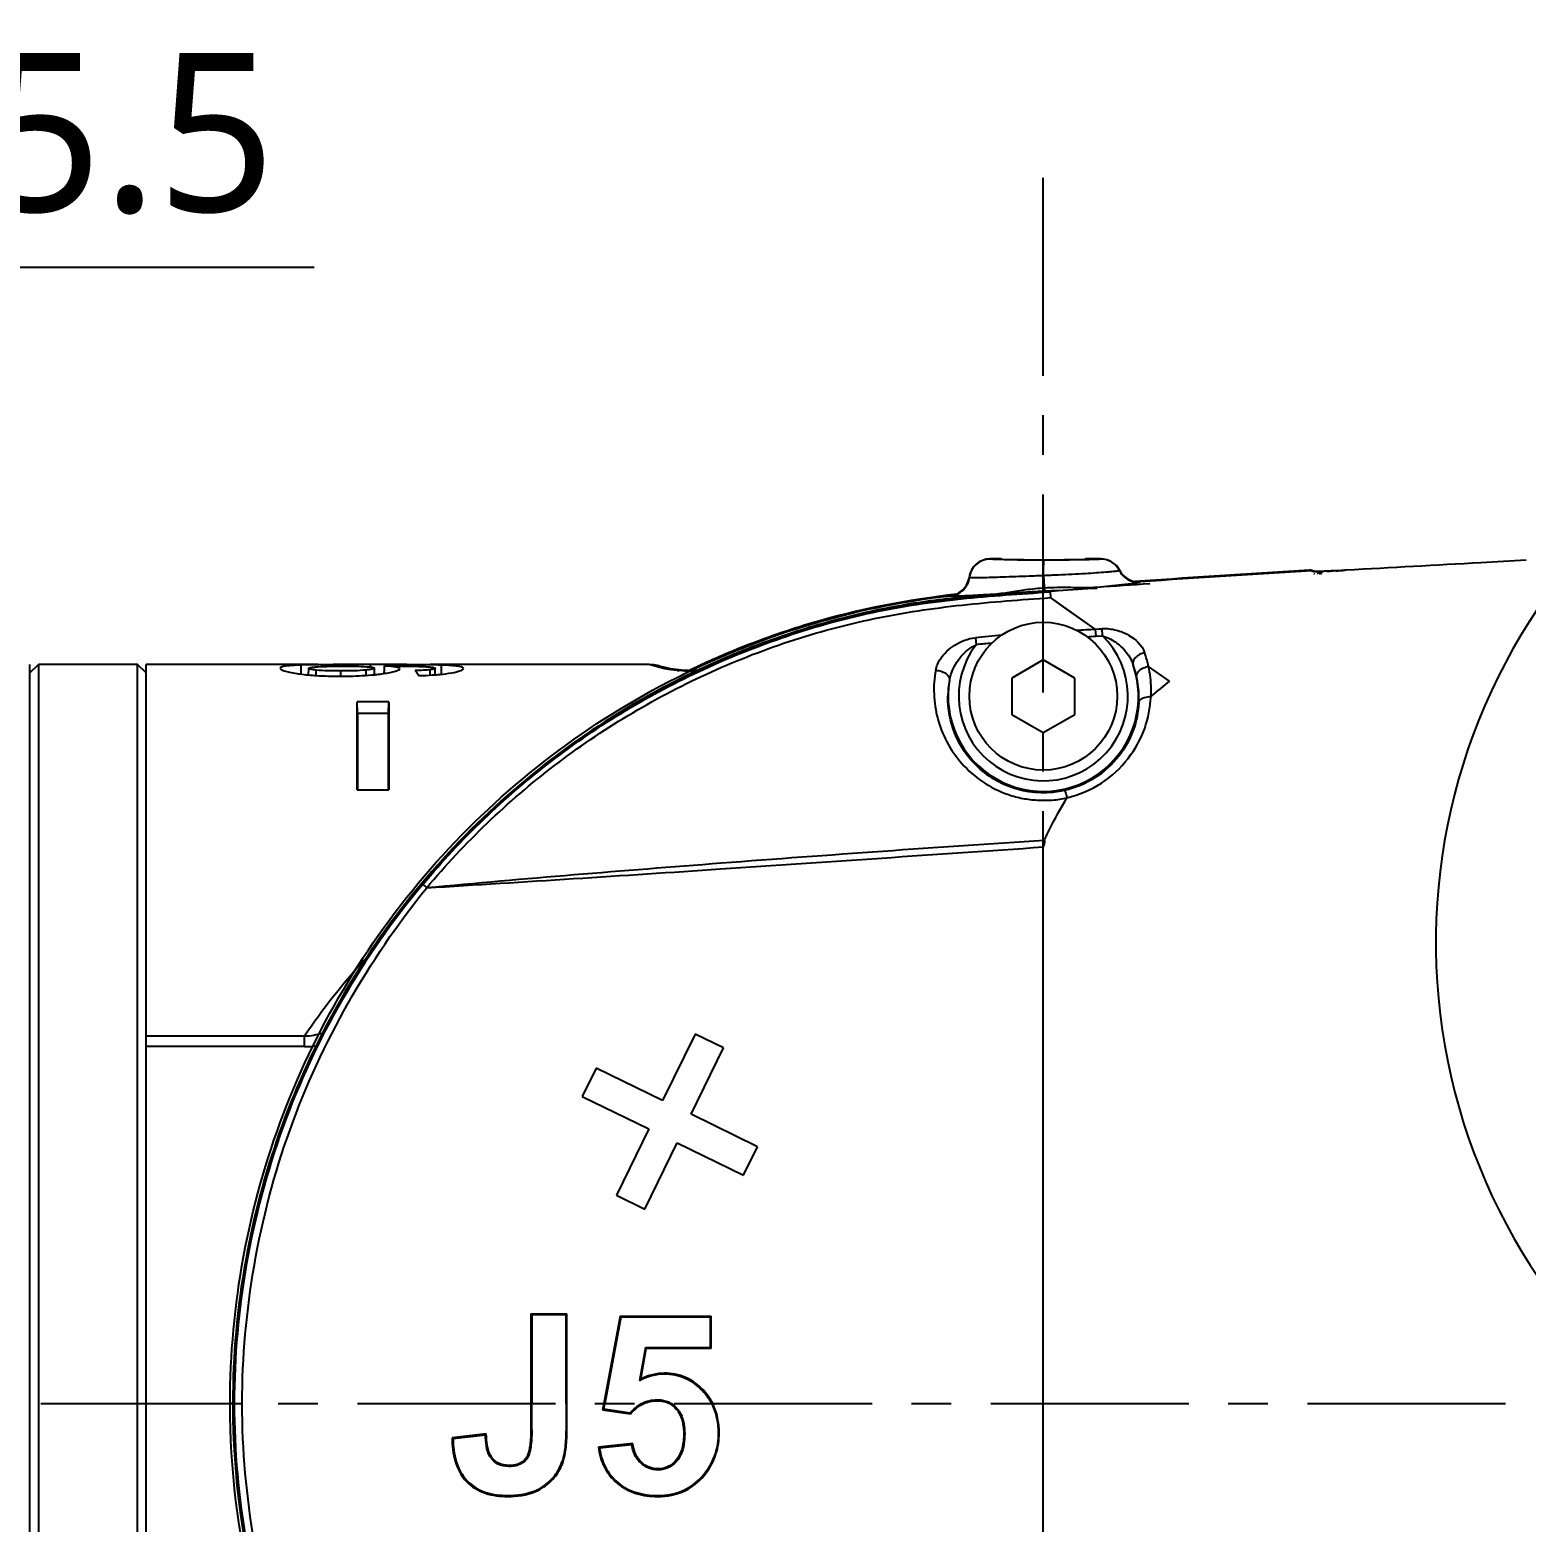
# Model space of a CAD drawing. Header units: millimetres. Extents: x 5828 to 6704, y 123 to 421.
# Drawn here: x 6376.65 to 6390.83, y 368.22 to 382.36 of the extents above; entities that cross this region are included whole.
import ezdxf

# ---------------------------------------------------------------- set-up
doc = ezdxf.new("R2010")
doc.units = ezdxf.units.MM
doc.linetypes.add('CENTER', pattern=[0.6, 0.375, -0.075, 0.075, -0.075])
for name, color, linetype in [('中心线', 7, 'Continuous'), ('外形图', 7, 'Continuous'), ('尺寸标注', 7, 'Continuous')]:
    doc.layers.add(name, color=color, linetype=linetype)
doc.styles.add('微软雅黑', font='msyh.ttc', dxfattribs={"height": 1.5})
doc.dimstyles.new('尺寸标注_细节_1_5比例', dxfattribs={"dimtxt": 1.5, "dimasz": 1.25, "dimexe": 0.5, "dimexo": 0.4, "dimgap": 0.5, "dimtad": 1, "dimdec": 1, "dimlfac": 5, "dimdsep": 46, "dimtxsty": '微软雅黑', "dimcen": 0.09, "dimadec": 0, "dimazin": 0, "dimtp": 0.01, "dimtm": 0.01, "dimtfac": 1, "dimtdec": 1, "dimtofl": 0, "dimtmove": 0, "dimatfit": 3, "dimfxl": 1, "dimtolj": 1, "dimarcsym": 0})

# ---------------------------------------------------------------- blocks, each defined once
blk = doc.blocks.new('*D812')
at = {"layer": 'Defpoints', "color": 0}
for p in [(6373.355, 380.108), (6373.355, 373.346), (6372.255, 372.346)]:
    blk.add_point(p, dxfattribs=at)
at = {"layer": '尺寸标注', "color": 0, "lineweight": -2}
for p, q in [((6372.255, 372.746), (6372.255, 380.608)), ((6373.355, 373.746), (6373.355, 380.608)), ((6371.005, 380.108), (6369.755, 380.108)), ((6374.605, 380.108), (6379.347, 380.108))]:
    blk.add_line(p, q, dxfattribs=at)
at = {"layer": '尺寸标注', "color": 0}
for points in [[(6371.005, 379.9), (6371.005, 380.317), (6372.255, 380.108)], [(6374.605, 380.317), (6374.605, 379.9), (6373.355, 380.108)]]:
    blk.add_solid(points, dxfattribs=at)
at = {"layer": '尺寸标注', "color": 0, "insert": (6377.601, 381.371), "char_height": 1.5, "attachment_point": 5, "style": '微软雅黑'}
blk.add_mtext('\\A1;5.5', dxfattribs=at)

msp = doc.modelspace()

# ---------------------------------------------------------------- linework, layer by layer
at = {"layer": '中心线', "linetype": 'CENTER', "ltscale": 5}
for p, q in [((6386.2548, 358.0808), (6386.2548, 381.2525)), ((6370.7572, 369.3456), (6401.8588, 369.3456))]:
    msp.add_line(p, q, dxfattribs=at)
at = {"layer": '外形图', "color": 7, "linetype": 'Continuous'}
for p, q in [((6385.7517, 377.3437), (6385.7497, 377.3456)), ((6385.8548, 377.3456), (6385.7497, 377.3456)), ((6386.8009, 377.3456), (6386.6548, 377.3456)), ((6385.5533, 377.1685), (6385.5514, 377.1709)), ((6386.2573, 377.1866), (6386.267, 377.0323)), ((6386.9787, 377.2371), (6386.9765, 377.2346)), ((6388.7774, 377.236), (6388.7773, 377.2377)), ((6388.8112, 377.2321), (6388.7953, 377.2361)), ((6388.8163, 377.228), (6388.8174, 377.2278)), ((6388.817, 377.2307), (6388.8325, 377.2268)), ((6388.817, 377.2307), (6388.818, 377.2304)), ((6388.8254, 377.2002), (6388.817, 377.205)), ((6388.8342, 377.2263), (6388.8323, 377.2263)), ((6388.855, 377.204), (6388.8485, 377.2078)), ((6388.8587, 377.2177), (6388.8799, 377.2057)), ((6388.8764, 377.212), (6388.8944, 377.2072)), ((6388.9407, 377.2294), (6388.9033, 377.228)), ((6388.9307, 377.229), (6388.916, 377.2284)), ((6388.9415, 377.2294), (6388.9307, 377.229)), ((6388.9829, 377.2313), (6388.9407, 377.2294)), ((6389.029, 377.2335), (6388.9829, 377.2313)), ((6389.0262, 377.2333), (6389.004, 377.2322)), ((6389.0784, 377.236), (6389.029, 377.2335)), ((6389.1244, 377.2384), (6389.0784, 377.236)), ((6389.1241, 377.2384), (6389.1127, 377.2378)), ((6389.1241, 377.2384), (6389.1244, 377.2384)), ((6386.3955, 377.0478), (6386.2657, 377.0402)), ((6386.3958, 377.0429), (6386.2662, 377.0322)), ((6386.3192, 377.0329), (6386.3225, 376.9788)), ((6386.7662, 377.0707), (6386.7659, 377.076)), ((6387.1695, 377.1357), (6387.1256, 377.1328)), ((6387.1695, 377.1355), (6387.1256, 377.1325)), ((6387.17, 377.129), (6387.1257, 377.131)), ((6385.3754, 376.9974), (6385.4236, 377.0091)), ((6385.4235, 377.0095), (6385.409, 377.0079)), ((6385.4238, 377.0068), (6385.4092, 377.0056)), ((6385.7729, 377.0093), (6385.7654, 377.0081)), ((6385.7729, 377.0093), (6385.7654, 377.0087)), ((6385.7743, 376.9916), (6385.7729, 377.0093)), ((6386.7477, 376.6812), (6386.3225, 376.979)), ((6385.611, 376.5995), (6385.6182, 376.533)), ((6386.7476, 376.6812), (6386.8122, 376.6851)), ((6386.7476, 376.681), (6386.8122, 376.685)), ((6386.7476, 376.6812), (6386.7517, 376.614)), ((6386.7517, 376.614), (6386.8162, 376.6179)), ((6386.8162, 376.6179), (6386.8122, 376.6851)), ((6376.6548, 376.2656), (6376.7348, 376.3456)), ((6376.6548, 362.3456), (6376.6548, 376.3456)), ((6376.7348, 376.3456), (6376.7348, 362.3456)), ((6377.6748, 376.3456), (6376.7348, 376.3456)), ((6377.6748, 362.3456), (6377.6748, 376.3456)), ((6377.7548, 376.2656), (6377.6748, 376.3456)), ((6377.7548, 362.3456), (6377.7548, 376.3456)), ((6379.3818, 376.3456), (6377.7548, 376.3456)), ((6379.2259, 376.2555), (6379.2249, 376.3404)), ((6379.2949, 376.2473), (6379.296, 376.3095)), ((6379.8816, 376.3448), (6379.8447, 376.3448)), ((6379.8816, 376.3217), (6379.8816, 376.3448)), ((6379.9187, 376.3448), (6379.8816, 376.3448)), ((6380.0149, 376.3447), (6379.9187, 376.3448)), ((6379.9197, 376.2498), (6379.9187, 376.3111)), ((6380.0132, 376.2983), (6380.0149, 376.3316)), ((6380.0192, 376.3447), (6380.0149, 376.3447)), ((6382.5182, 376.3456), (6380.4471, 376.3456)), ((6380.4949, 376.2488), (6380.4938, 376.3098)), ((6380.5544, 376.254), (6380.5553, 376.3401)), ((6382.657, 376.3089), (6382.5182, 376.3456)), ((6382.615, 376.3337), (6382.7481, 376.3005)), ((6386.2548, 376.3896), (6385.9568, 376.2176)), ((6386.5527, 376.2176), (6386.2548, 376.3896)), ((6387.4516, 376.1883), (6387.2523, 376.3278)), ((6387.4517, 376.1877), (6387.2524, 376.3273)), ((6379.3662, 376.2426), (6379.3667, 376.2925)), ((6379.5986, 376.2349), (6379.5986, 376.2847)), ((6379.8413, 376.2433), (6379.8407, 376.2931)), ((6380.0115, 376.2649), (6380.0132, 376.2983)), ((6380.4478, 376.2455), (6380.4471, 376.2959)), ((6382.7584, 376.2991), (6382.746, 376.301)), ((6382.7635, 376.2985), (6382.7525, 376.3)), ((6382.7904, 376.2953), (6382.773, 376.2973)), ((6382.7956, 376.2948), (6382.7904, 376.2953)), ((6382.8273, 376.2915), (6382.8008, 376.2942)), ((6382.8562, 376.2889), (6382.817, 376.2925)), ((6382.9811, 376.2886), (6382.844, 376.29)), ((6382.922, 376.2985), (6382.9121, 376.2938)), ((6382.9265, 376.2891), (6382.9169, 376.2838)), ((6385.9568, 376.2176), (6385.9568, 375.8736)), ((6386.5527, 375.8736), (6386.5527, 376.2176)), ((6379.7566, 375.8848), (6379.7548, 375.9909)), ((6379.7548, 375.1585), (6379.7548, 375.9909)), ((6380.0548, 375.9909), (6379.7548, 375.9909)), ((6379.7566, 375.8848), (6379.7568, 375.1585)), ((6379.7566, 375.8848), (6380.0529, 375.8848)), ((6380.0527, 375.1585), (6380.0529, 375.8848)), ((6380.0527, 375.6535), (6380.0529, 375.8848)), ((6380.0529, 375.8848), (6380.0548, 375.9909)), ((6380.0547, 375.9909), (6380.0548, 375.1585)), ((6385.9568, 375.8736), (6386.2548, 375.7016)), ((6386.2548, 375.7016), (6386.5527, 375.8736)), ((6379.7548, 375.1585), (6380.0548, 375.1585)), ((6386.2548, 364.0736), (6386.2548, 374.6176)), ((6379.2555, 372.8258), (6377.7548, 372.8258)), ((6379.2555, 372.7264), (6379.2555, 372.8258)), ((6382.9554, 372.8462), (6382.6485, 372.217)), ((6383.225, 372.7147), (6382.9554, 372.8462)), ((6379.2555, 372.7264), (6377.7548, 372.7264)), ((6382.9182, 372.0855), (6383.225, 372.7147)), ((6382.0194, 372.5239), (6381.8879, 372.2543)), ((6382.6485, 372.217), (6382.0194, 372.5239)), ((6381.8879, 372.2543), (6382.517, 371.9474)), ((6383.5473, 371.7787), (6382.9182, 372.0855)), ((6382.517, 371.9474), (6382.2102, 371.3183)), ((6382.4798, 371.1867), (6382.7867, 371.8159)), ((6382.7867, 371.8159), (6383.4158, 371.509)), ((6383.4158, 371.509), (6383.5473, 371.7787)), ((6382.2102, 371.3183), (6382.4798, 371.1867)), ((6381.4004, 370.1956), (6381.4004, 369.3456)), ((6381.4092, 370.1866), (6381.4004, 370.1956)), ((6381.4004, 370.1956), (6381.7425, 370.1956)), ((6381.7333, 370.1866), (6381.4092, 370.1866)), ((6381.4092, 370.1866), (6381.4092, 369.3456)), ((6381.7334, 369.3456), (6381.7333, 370.1866)), ((6381.7425, 369.3456), (6381.7425, 370.1956)), ((6382.2469, 370.1724), (6382.0909, 369.3456)), ((6382.2542, 370.1635), (6382.0998, 369.3456)), ((6382.2469, 370.1724), (6383.1085, 370.1724)), ((6383.0996, 370.1636), (6382.2541, 370.1635)), ((6383.0996, 370.1636), (6383.0996, 369.8762)), ((6383.1085, 369.8674), (6383.1085, 370.1724)), ((6382.4863, 369.8763), (6382.4309, 369.5625)), ((6382.4429, 369.5787), (6382.4939, 369.8674)), ((6382.4863, 369.8763), (6382.4939, 369.8674)), ((6382.4863, 369.8763), (6383.0996, 369.8762)), ((6383.1085, 369.8674), (6382.4939, 369.8674)), ((6378.5519, 369.3345), (6378.5509, 369.3456)), ((6378.5509, 369.3345), (6378.5509, 369.3456)), ((6378.584, 369.3456), (6378.5509, 369.3456)), ((6378.5767, 369.3456), (6378.5775, 369.3369)), ((6378.5767, 369.3456), (6378.5767, 369.3369)), ((6378.5903, 369.3456), (6378.6656, 369.3456)), ((6381.4004, 369.3456), (6381.4004, 369.0974)), ((6381.4092, 369.0975), (6381.4092, 369.3456)), ((6381.7334, 369.3456), (6381.7334, 369.1194)), ((6381.7425, 369.1195), (6381.7425, 369.3456)), ((6382.0909, 369.3456), (6382.0799, 369.2876)), ((6382.0799, 369.2876), (6382.3443, 369.2493)), ((6382.0903, 369.2951), (6382.0998, 369.3456)), ((6382.0903, 369.2951), (6382.3408, 369.2588)), ((6382.3408, 369.2588), (6382.3443, 369.2493)), ((6381.7334, 369.1195), (6381.7425, 369.1195)), ((6380.9783, 369.058), (6380.6547, 369.0209)), ((6380.6637, 369.0127), (6380.6547, 369.0209)), ((6380.9694, 369.0478), (6380.6637, 369.0127)), ((6382.3652, 368.9664), (6382.0405, 368.9328)), ((6382.3574, 368.9567), (6382.0504, 368.9248)), ((6382.8575, 369.0603), (6382.8487, 369.0603)), ((6381.6961, 368.7978), (6381.7048, 368.7949)), ((6382.4411, 368.7845), (6382.4439, 368.7874)), ((6380.798, 368.6132), (6380.7916, 368.6069)), ((6381.519, 368.5636), (6381.5243, 368.5562)), ((6381.1787, 368.4757), (6381.1789, 368.4666)), ((6382.6016, 368.4755), (6382.6017, 368.4666))]:
    msp.add_line(p, q, dxfattribs=at)
for points in [[(6388.9033, 377.228), (6388.8717, 377.2269), (6388.8585, 377.2266), (6388.8473, 377.2264), (6388.8386, 377.2263), (6388.8342, 377.2263)], [(6386.7477, 376.681), (6386.4593, 376.8831), (6386.3225, 376.979)], [(6382.615, 376.3337), (6382.5659, 376.3427), (6382.5182, 376.3456)], [(6382.8008, 376.2942), (6382.7774, 376.2968), (6382.7584, 376.2991)], [(6382.9617, 376.2803), (6382.9199, 376.2835), (6382.8871, 376.2862), (6382.8562, 376.2889)], [(6379.7548, 375.4846), (6379.7549, 375.7632), (6379.7548, 375.9909)], [(6379.7566, 375.8848), (6379.7568, 375.6535), (6379.7568, 375.3704)], [(6380.0547, 375.9909), (6380.0546, 375.7632), (6380.0547, 375.4846)]]:
    msp.add_lwpolyline(points, dxfattribs=at)
msp.add_circle((6386.2548, 376.0456), 0.7, dxfattribs=at)
for centre, radius, start, end in [((6385.7497, 377.1456), 0.1999, 89.99199, 172.7402), ((6385.7518, 377.1437), 0.2, 90.02369, 172.87436), ((6386.7983, 377.1438), 0.2, 26.98877, 89.97777), ((6386.8007, 377.1453), 0.2002, 27.27312, 89.93389), ((6385.353, 377.1962), 0.2, 293.55363, 352.73357), ((6387.1565, 377.3286), 0.2, 207.23004, 261.13316), ((6403.7853, 128.4106), 249.2793, 93.451604, 93.821891), ((6404.4046, 118.4154), 259.2871, 93.450601, 93.811223), ((6388.7811, 377.178), 0.0598, 76.26541, 93.57823), ((6390.1935, 377.3136), 1.4182, 183.13712, 183.32594), ((6388.781, 377.178), 0.0598, 59.90259, 76.16974), ((6388.8024, 377.1727), 0.0598, 75.79641, 93.56781), ((6388.8963, 377.5869), 0.3678, 257.57896, 258.36216), ((6388.825, 377.1671), 0.0596, 81.85663, 92.70597), ((6388.8334, 377.7185), 0.4924, 269.66504, 270.55667), ((6388.8302, 378.1487), 0.9226, 270.49939, 270.78185), ((6388.822, 378.7125), 1.4864, 270.80201, 271.37561), ((6388.7838, 380.2775), 3.0519, 271.3875, 271.97577), ((6388.6996, 382.8032), 5.579, 271.94548, 272.22275), ((6388.4671, 388.5192), 11.2997, 272.40621, 272.7233), ((6388.2631, 392.8345), 15.6199, 272.80012, 273.11801), ((6385.3549, 377.1936), 0.2001, 294.84826, 310.85943), ((6385.3549, 377.1933), 0.1999, 310.92369, 315.67348), ((6385.3553, 377.1929), 0.1994, 315.67434, 327.78426), ((6385.3552, 377.1928), 0.1994, 327.82877, 332.92971), ((6387.383, 357.0166), 20.0544, 93.53702, 94.60498), ((6388.6991, 336.4312), 40.6818, 93.42925, 93.59838), ((6380.3693, 481.1576), 104.284, 273.312793, 273.516922), ((6387.1552, 377.3284), 0.203, 260.25745, 262.78595), ((6387.1549, 377.3256), 0.2002, 262.75963, 273.75668), ((6386.3722, 368.5035), 8.5588, 96.69222, 96.87097), ((6386.4045, 368.228), 8.8361, 96.46885, 96.69195), ((6385.3548, 377.1919), 0.1986, 276.49919, 285.70331), ((6385.3535, 377.1967), 0.2035, 285.67687, 290.48874), ((6385.353, 377.1961), 0.1999, 290.70132, 293.5806), ((6385.3535, 377.1968), 0.2037, 290.48581, 294.82915), ((6386.859, 363.3704), 13.6821, 94.58458, 95.56295), ((6386.2353, 369.4047), 7.6485, 109.38096, 112.45713), ((6386.2014, 369.5005), 7.547, 107.08717, 109.37925), ((6386.2548, 376.0456), 0.8017, 142.55457, 45.5446), ((6386.8122, 365.6398), 11.0253, 94.9525, 96.25468), ((6383.4181, 432.6185), 56.0362, 273.22366, 273.40631), ((6386.2726, 384.2932), 7.6942, 272.95875, 273.56956), ((6386.2716, 369.3168), 7.7436, 112.45646, 115.62996), ((6386.4665, 368.7887), 7.7906, 95.14882, 96.25072), ((6386.2178, 376.1), 1.0592, 12.38949, 19.77979), ((6379.5518, 359.711), 16.6332, 90.42714, 90.70369), ((6379.7167, 333.5868), 42.7578, 90.11914, 90.38709), ((6379.8527, 270.9886), 105.3562, 90.004365, 90.122352), ((6379.9105, 346.95), 29.3818, 89.54274, 89.79647), ((6380.0308, 332.1949), 44.1498, 89.58903, 90.01509), ((6380.2373, 361.5904), 14.7537, 89.253, 89.57188), ((6382.6714, 375.9666), 0.3426, 77.41933, 92.39313), ((6386.2548, 376.0456), 0.9017, 170.32053, 19.30008), ((6386.2602, 376.0329), 0.9008, 12.65919, 20.17982), ((6382.6719, 375.9705), 0.3386, 76.00027, 77.36467), ((6383.211, 380.4286), 4.1599, 264.17662, 264.41153), ((6386.2532, 376.0324), 0.9025, 169.48089, 179.16507), ((6386.2611, 376.0331), 0.8999, 0.79294, 12.65438), ((6389.9161, 373.0374), 4.0002, 128.03076, 131.30934), ((6386.2605, 376.0331), 0.9006, 356.81278, 0.79245), ((6384.968, 368.9255), 6.917, 138.1025, 145.67537), ((6379.1788, 373.8242), 1.0013, 274.3927, 284.48079), ((6386.2635, 369.3419), 7.6868, 169.77804, 179.97249), ((6383.5078, 368.7757), 1.3337, 142.98141, 143.84464), ((6386.266, 369.3486), 7.6893, 180.08712, 210.62132), ((6382.6139, 368.9689), 0.2527, 212.86548, 226.87947)]:
    msp.add_arc(centre, radius, start, end, dxfattribs=at)
at = {"layer": '外形图'}
msp.add_arc((6395.6376, 373.7102), 5.6642, 139.89272, 236.86512, dxfattribs=at)
at = {"layer": '外形图', "color": 7, "linetype": 'Continuous'}
msp.add_ellipse((6386.2548, 377.3439), major_axis=(0.4, 0), ratio=0.0174551, start_param=3.1415738, end_param=6.2832042, dxfattribs=at)
for points, knots in [([(6385.8516, 377.3386), (6385.8377, 377.3389), (6385.8136, 377.3399), (6385.7822, 377.3401), (6385.7639, 377.343), (6385.7536, 377.342), (6385.7517, 377.3437)], [0, 0, 0, 0, 0.4176593, 0.7279666, 0.9232337, 1, 1, 1, 1]), ([(6386.2608, 377.3349), (6386.2215, 377.3349), (6386.0851, 377.3353), (6385.9487, 377.3363), (6385.8516, 377.3386)], [0, 0, 0, 0, 0.2881648, 1, 1, 1, 1]), ([(6386.2573, 377.1866), (6386.2574, 377.2061), (6386.2577, 377.2414), (6386.2582, 377.2827), (6386.2591, 377.3086), (6386.2592, 377.322), (6386.2605, 377.3297), (6386.26, 377.3342), (6386.2608, 377.3349)], [0, 0, 0, 0, 0.3948549, 0.7136732, 0.8333368, 0.9221967, 0.9781878, 1, 1, 1, 1]), ([(6386.6588, 377.3379), (6386.6309, 377.3373), (6386.4982, 377.3354), (6386.3655, 377.3349), (6386.2608, 377.3349)], [0, 0, 0, 0, 0.2106741, 1, 1, 1, 1]), ([(6386.7983, 377.3438), (6386.7974, 377.3431), (6386.7935, 377.3429), (6386.7862, 377.3419), (6386.7743, 377.3413), (6386.7507, 377.3401), (6386.7117, 377.339), (6386.678, 377.3382), (6386.6588, 377.3379)], [0, 0, 0, 0, 0.0243426, 0.078839, 0.1631786, 0.2768021, 0.5874877, 1, 1, 1, 1]), ([(6386.8009, 377.3456), (6386.8005, 377.3453), (6386.7996, 377.3447), (6386.7988, 377.3441), (6386.7983, 377.3438)], [0, 0, 0, 0, 0.5186523, 1, 1, 1, 1]), ([(6390.8283, 377.3329), (6390.6857, 377.325), (6390.1177, 377.2933), (6389.5496, 377.2618), (6389.1241, 377.2384)], [0, 0, 0, 0, 0.2510475, 1, 1, 1, 1]), ([(6386.2573, 377.1866), (6386.212, 377.1848), (6386.1232, 377.1814), (6385.994, 377.1768), (6385.8748, 377.1728), (6385.7701, 377.1694), (6385.6935, 377.1671), (6385.6424, 377.166), (6385.6125, 377.1656), (6385.5888, 377.1657), (6385.5709, 377.1658), (6385.5604, 377.1672), (6385.5543, 377.1673), (6385.5533, 377.1685)], [0, 0, 0, 0, 0.1928769, 0.3787243, 0.5500654, 0.7007224, 0.8251366, 0.8759431, 0.9185255, 0.9524616, 0.9774166, 0.9932544, 1, 1, 1, 1]), ([(6386.9765, 377.2346), (6386.9754, 377.2332), (6386.9691, 377.2323), (6386.9582, 377.2298), (6386.9397, 377.2277), (6386.9152, 377.225), (6386.8844, 377.2221), (6386.832, 377.2177), (6386.7536, 377.2121), (6386.6465, 377.2054), (6386.525, 377.1986), (6386.3936, 377.1923), (6386.3033, 377.1885), (6386.2573, 377.1866)], [0, 0, 0, 0, 0.0071817, 0.0235084, 0.0489668, 0.0833771, 0.1263769, 0.1775296, 0.3023668, 0.4530036, 0.6238195, 0.8086462, 1, 1, 1, 1]), ([(6388.8306, 377.2261), (6388.8294, 377.2262), (6388.8263, 377.2263), (6388.823, 377.2259), (6388.8212, 377.2267)], [0, 0, 0, 0, 0.3751935, 1, 1, 1, 1]), ([(6380.3772, 374.2637), (6380.7382, 374.6951), (6381.3546, 375.2851), (6382.2861, 375.9203), (6383.035, 376.3164), (6383.8218, 376.6295), (6384.5023, 376.8182), (6385.057, 376.9185), (6385.6163, 376.9871), (6386.038, 377.0151), (6386.3192, 377.0329)], [0, 0, 0, 0, 0.2497048, 0.3747348, 0.4997571, 0.6248914, 0.749983, 0.8124633, 0.8749459, 1, 1, 1, 1]), ([(6386.7657, 377.076), (6386.6828, 377.07), (6386.5155, 377.0747), (6386.3484, 377.0745), (6386.2646, 377.0694)], [0, 0, 0, 0, 0.497861, 1, 1, 1, 1]), ([(6387.0574, 377.1058), (6387.0381, 377.1034), (6386.941, 377.0921), (6386.8437, 377.0829), (6386.7657, 377.076)], [0, 0, 0, 0, 0.1989491, 1, 1, 1, 1]), ([(6387.1306, 377.1161), (6387.1257, 377.1153), (6387.1013, 377.1114), (6387.0769, 377.1082), (6387.0574, 377.1058)], [0, 0, 0, 0, 0.2028401, 1, 1, 1, 1]), ([(6387.168, 377.1258), (6387.1674, 377.1248), (6387.1635, 377.1233), (6387.1515, 377.1196), (6387.1396, 377.1176), (6387.1306, 377.1161)], [0, 0, 0, 0, 0.0971197, 0.2945675, 1, 1, 1, 1]), ([(6387.17, 377.129), (6387.1698, 377.1284), (6387.169, 377.1274), (6387.1682, 377.1265), (6387.168, 377.1258)], [0, 0, 0, 0, 0.5000009, 1, 1, 1, 1]), ([(6378.5509, 369.3456), (6378.5509, 370.2754), (6378.895, 372.1526), (6380.377, 374.5867), (6382.6256, 376.3367), (6384.4515, 376.8932), (6385.3754, 376.9974)], [0, 0, 0, 0, 0.2500115, 0.500017, 0.7500231, 1, 1, 1, 1]), ([(6385.773, 377.0063), (6385.5329, 376.9866), (6385.0532, 376.9345), (6384.1082, 376.7387), (6382.967, 376.3292), (6381.7161, 375.5884), (6380.6259, 374.6267), (6379.7355, 373.4775), (6379.076, 372.1816), (6378.6727, 370.7853), (6378.5815, 369.8193), (6378.582, 369.3375)], [0, 0, 0, 0, 0.0624841, 0.1250446, 0.2500568, 0.3750393, 0.5000296, 0.6250199, 0.7500137, 0.8750063, 1, 1, 1, 1]), ([(6385.5327, 376.9881), (6385.3258, 376.9678), (6384.9132, 376.9156), (6384.3043, 376.7802), (6383.7083, 376.5975), (6382.9358, 376.2911), (6382.0209, 375.7913), (6381.0352, 375.0225), (6380.1864, 374.1045), (6379.4971, 373.0614), (6378.9855, 371.9208), (6378.7723, 371.1144), (6378.6987, 370.706)], [0, 0, 0, 0, 0.0626171, 0.1250995, 0.1876304, 0.2501842, 0.3751553, 0.5001219, 0.6250922, 0.7500619, 0.8750254, 1, 1, 1, 1]), ([(6380.4138, 374.2304), (6380.7722, 374.6595), (6381.5882, 375.4395), (6382.7963, 376.167), (6383.8396, 376.5777), (6384.6525, 376.7971), (6385.4849, 376.919), (6386.0433, 376.9594), (6386.3225, 376.979)], [0, 0, 0, 0, 0.2498025, 0.4996184, 0.6247679, 0.7499132, 0.8749152, 1, 1, 1, 1]), ([(6385.3759, 376.9965), (6385.3758, 376.9966), (6385.3756, 376.9969), (6385.3754, 376.9973), (6385.3754, 376.9974)], [0, 0, 0, 0, 0.5178436, 1, 1, 1, 1]), ([(6385.3773, 376.9946), (6385.3772, 376.9949), (6385.3768, 376.9956), (6385.3761, 376.9961), (6385.3759, 376.9965)], [0, 0, 0, 0, 0.4632461, 1, 1, 1, 1]), ([(6385.4858, 376.9935), (6385.4706, 376.9929), (6385.4446, 376.9921), (6385.41, 376.9906), (6385.391, 376.9926), (6385.3788, 376.9921), (6385.3773, 376.9946)], [0, 0, 0, 0, 0.4192175, 0.7275217, 0.9211475, 1, 1, 1, 1]), ([(6385.7729, 377.0093), (6385.7444, 377.0077), (6385.6487, 377.0021), (6385.553, 376.9965), (6385.4858, 376.9935)], [0, 0, 0, 0, 0.298286, 1, 1, 1, 1]), ([(6385.236, 376.2911), (6385.2424, 376.3292), (6385.2855, 376.4252), (6385.4148, 376.5429), (6385.5426, 376.592), (6385.611, 376.5995)], [0, 0, 0, 0, 0.2269059, 0.5965982, 1, 1, 1, 1]), ([(6386.8122, 376.6851), (6386.8568, 376.6883), (6386.9453, 376.6775), (6387.0946, 376.618), (6387.1912, 376.5298), (6387.2145, 376.4589)], [0, 0, 0, 0, 0.2764972, 0.5381709, 1, 1, 1, 1]), ([(6386.8163, 376.6178), (6386.8498, 376.6067), (6386.9146, 376.5785), (6387.0238, 376.4947), (6387.0833, 376.4066), (6387.1058, 376.3436)], [0, 0, 0, 0, 0.2578241, 0.510981, 1, 1, 1, 1]), ([(6385.3659, 376.1972), (6385.3782, 376.2668), (6385.4251, 376.3684), (6385.5226, 376.4757), (6385.585, 376.5165), (6385.6182, 376.533)], [0, 0, 0, 0, 0.4898396, 0.7429905, 1, 1, 1, 1]), ([(6387.2145, 376.4589), (6387.1978, 376.4549), (6387.1664, 376.4427), (6387.1284, 376.4146), (6387.1043, 376.3806), (6387.1024, 376.3541), (6387.1058, 376.3436)], [0, 0, 0, 0, 0.2971821, 0.5750947, 0.8089336, 1, 1, 1, 1]), ([(6379.2249, 376.3404), (6379.1965, 376.3395), (6379.1564, 376.3379), (6379.1065, 376.3342), (6379.0778, 376.3311), (6379.0549, 376.3272), (6379.0383, 376.3231), (6379.0258, 376.3165), (6379.0258, 376.3111)], [0, 0, 0, 0, 0.4164958, 0.5884727, 0.7311789, 0.8421488, 0.9215453, 1, 1, 1, 1]), ([(6379.0258, 376.3111), (6379.0258, 376.3063), (6379.0343, 376.2989), (6379.0474, 376.2922), (6379.0738, 376.2823), (6379.1194, 376.2713), (6379.1598, 376.2642), (6379.1832, 376.2606)], [0, 0, 0, 0, 0.0863238, 0.1648117, 0.2727139, 0.5799775, 1, 1, 1, 1]), ([(6379.3475, 376.3429), (6379.3367, 376.3427), (6379.2958, 376.3422), (6379.255, 376.3413), (6379.2249, 376.3404)], [0, 0, 0, 0, 0.2644648, 1, 1, 1, 1]), ([(6379.296, 376.3095), (6379.296, 376.312), (6379.3064, 376.3162), (6379.3219, 376.3189), (6379.3497, 376.3223), (6379.3702, 376.3237), (6379.3818, 376.3245)], [0, 0, 0, 0, 0.0852059, 0.2907438, 0.6063785, 1, 1, 1, 1]), ([(6379.3667, 376.2925), (6379.3567, 376.2935), (6379.3391, 376.2955), (6379.3163, 376.2998), (6379.3032, 376.3029), (6379.296, 376.3074), (6379.296, 376.3095)], [0, 0, 0, 0, 0.4088525, 0.7222007, 0.9164567, 1, 1, 1, 1]), ([(6379.3818, 376.3245), (6379.4204, 376.327), (6379.5024, 376.3293), (6379.5844, 376.3298), (6379.6276, 376.3298)], [0, 0, 0, 0, 0.4728335, 1, 1, 1, 1]), ([(6379.6276, 376.3298), (6379.6658, 376.3298), (6379.7382, 376.3293), (6379.8107, 376.3275), (6379.8447, 376.3251)], [0, 0, 0, 0, 0.5281413, 1, 1, 1, 1]), ([(6379.9187, 376.3111), (6379.9187, 376.3088), (6379.9102, 376.3042), (6379.8959, 376.3009), (6379.8707, 376.2964), (6379.8516, 376.2942), (6379.8407, 376.2931)], [0, 0, 0, 0, 0.0837738, 0.2817269, 0.5959655, 1, 1, 1, 1]), ([(6379.8447, 376.3251), (6379.8551, 376.3244), (6379.8732, 376.3231), (6379.8971, 376.3198), (6379.9105, 376.3174), (6379.9187, 376.3132), (6379.9187, 376.3111)], [0, 0, 0, 0, 0.4066429, 0.7200507, 0.9166688, 1, 1, 1, 1]), ([(6380.1587, 376.3058), (6380.1587, 376.31), (6380.1494, 376.3153), (6380.137, 376.3188), (6380.1118, 376.3239), (6380.0709, 376.3281), (6380.0351, 376.3305), (6380.0149, 376.3316)], [0, 0, 0, 0, 0.0834314, 0.1654644, 0.2786811, 0.5922119, 1, 1, 1, 1]), ([(6380.145, 376.3309), (6380.1893, 376.3305), (6380.2745, 376.3294), (6380.3599, 376.3278), (6380.4009, 376.3254)], [0, 0, 0, 0, 0.5185873, 1, 1, 1, 1]), ([(6380.4009, 376.3254), (6380.4135, 376.3246), (6380.4359, 376.3232), (6380.4661, 376.3197), (6380.4829, 376.317), (6380.4938, 376.3125), (6380.4938, 376.3098)], [0, 0, 0, 0, 0.3986788, 0.7154749, 0.9178661, 1, 1, 1, 1]), ([(6380.5553, 376.3401), (6380.5456, 376.3404), (6380.5037, 376.3416), (6380.4618, 376.3423), (6380.4296, 376.3428)], [0, 0, 0, 0, 0.2334015, 1, 1, 1, 1]), ([(6380.4938, 376.3098), (6380.4938, 376.3084), (6380.4898, 376.3048), (6380.4745, 376.2999), (6380.4591, 376.2974), (6380.4471, 376.2959)], [0, 0, 0, 0, 0.088718, 0.2725178, 1, 1, 1, 1]), ([(6380.7617, 376.3078), (6380.7617, 376.3135), (6380.7493, 376.321), (6380.732, 376.3255), (6380.7085, 376.3299), (6380.6788, 376.3333), (6380.6269, 376.3374), (6380.5851, 376.3391), (6380.5553, 376.3401)], [0, 0, 0, 0, 0.0798067, 0.1581904, 0.2678292, 0.4094798, 0.5811146, 1, 1, 1, 1]), ([(6382.696, 376.3014), (6382.6922, 376.302), (6382.6792, 376.3041), (6382.6661, 376.3065), (6382.657, 376.3089)], [0, 0, 0, 0, 0.2907713, 1, 1, 1, 1]), ([(6387.1392, 376.2303), (6387.1352, 376.252), (6387.1598, 376.2904), (6387.2057, 376.316), (6387.2363, 376.3252), (6387.2523, 376.3278)], [0, 0, 0, 0, 0.4138424, 0.6949607, 1, 1, 1, 1]), ([(6387.2755, 376.0421), (6387.277, 376.0664), (6387.2788, 376.1622), (6387.267, 376.258), (6387.2523, 376.3278)], [0, 0, 0, 0, 0.2541833, 1, 1, 1, 1]), ([(6379.1832, 376.2606), (6379.1917, 376.2593), (6379.2288, 376.254), (6379.266, 376.2499), (6379.2947, 376.2472)], [0, 0, 0, 0, 0.2306244, 1, 1, 1, 1]), ([(6379.2947, 376.2472), (6379.3189, 376.245), (6379.4211, 376.2372), (6379.5238, 376.2349), (6379.6021, 376.2349)], [0, 0, 0, 0, 0.2364619, 1, 1, 1, 1]), ([(6379.5986, 376.2847), (6379.5582, 376.2847), (6379.4808, 376.2855), (6379.4034, 376.2886), (6379.3667, 376.2925)], [0, 0, 0, 0, 0.5228163, 1, 1, 1, 1]), ([(6379.8407, 376.2931), (6379.8025, 376.2891), (6379.7217, 376.2856), (6379.6409, 376.2847), (6379.5986, 376.2847)], [0, 0, 0, 0, 0.4759654, 1, 1, 1, 1]), ([(6379.6021, 376.2349), (6379.6299, 376.2349), (6379.7365, 376.2359), (6379.8431, 376.2412), (6379.9214, 376.2494)], [0, 0, 0, 0, 0.2611511, 1, 1, 1, 1]), ([(6379.9214, 376.2494), (6379.9286, 376.2502), (6379.9559, 376.2531), (6379.9831, 376.2567), (6380.003, 376.2596)], [0, 0, 0, 0, 0.2638442, 1, 1, 1, 1]), ([(6380.003, 376.2596), (6380.025, 376.2629), (6380.0635, 376.269), (6380.1135, 376.2809), (6380.1429, 376.2899), (6380.1587, 376.3009), (6380.1587, 376.3058)], [0, 0, 0, 0, 0.4023919, 0.7131102, 0.9105248, 1, 1, 1, 1]), ([(6380.4471, 376.2959), (6380.4251, 376.2931), (6380.3773, 376.2901), (6380.3294, 376.2888), (6380.3037, 376.2884)], [0, 0, 0, 0, 0.4629277, 1, 1, 1, 1]), ([(6380.3037, 376.2884), (6380.3066, 376.2849), (6380.3191, 376.2696), (6380.3303, 376.2533), (6380.3384, 376.2404)], [0, 0, 0, 0, 0.2318168, 1, 1, 1, 1]), ([(6380.3384, 376.2404), (6380.3519, 376.2408), (6380.4045, 376.2426), (6380.457, 376.2455), (6380.496, 376.2484)], [0, 0, 0, 0, 0.2562009, 1, 1, 1, 1]), ([(6380.496, 376.2484), (6380.5106, 376.2496), (6380.563, 376.254), (6380.6153, 376.2603), (6380.6527, 376.2669)], [0, 0, 0, 0, 0.2783417, 1, 1, 1, 1]), ([(6380.6527, 376.2669), (6380.681, 376.272), (6380.7171, 376.2797), (6380.7531, 376.2946), (6380.7617, 376.3041), (6380.7617, 376.3078)], [0, 0, 0, 0, 0.7214866, 0.9058615, 1, 1, 1, 1]), ([(6382.7254, 376.2974), (6382.7228, 376.2977), (6382.713, 376.299), (6382.7032, 376.3003), (6382.696, 376.3014)], [0, 0, 0, 0, 0.2615249, 1, 1, 1, 1]), ([(6382.7889, 376.2902), (6382.7834, 376.2908), (6382.7622, 376.293), (6382.741, 376.2954), (6382.7254, 376.2974)], [0, 0, 0, 0, 0.2616691, 1, 1, 1, 1]), ([(6382.9515, 376.276), (6382.9389, 376.277), (6382.8904, 376.2808), (6382.8419, 376.285), (6382.8059, 376.2885)], [0, 0, 0, 0, 0.2583365, 1, 1, 1, 1]), ([(6385.236, 376.2911), (6385.2205, 376.217), (6385.2114, 376.0625), (6385.2468, 375.831), (6385.3347, 375.6048), (6385.4788, 375.3971), (6385.6776, 375.2235), (6385.8809, 375.1223), (6386.0591, 375.0744), (6386.1991, 375.0586), (6386.3401, 375.059), (6386.4342, 375.0716), (6386.4793, 375.0844)], [0, 0, 0, 0, 0.1110036, 0.2244433, 0.3415984, 0.4639868, 0.5919006, 0.7250841, 0.7932065, 0.8618509, 0.9311093, 1, 1, 1, 1]), ([(6385.236, 376.2911), (6385.2534, 376.2901), (6385.287, 376.2837), (6385.3302, 376.2629), (6385.3606, 376.2339), (6385.3675, 376.208), (6385.3659, 376.1972)], [0, 0, 0, 0, 0.2984772, 0.578164, 0.8120333, 1, 1, 1, 1]), ([(6386.4558, 375.1521), (6386.3101, 375.1191), (6386.0042, 375.1268), (6385.6246, 375.3422), (6385.3961, 375.674), (6385.3491, 375.9262), (6385.3508, 376.0456)], [0, 0, 0, 0, 0.2765937, 0.5394625, 0.7790431, 1, 1, 1, 1]), ([(6386.4793, 375.0843), (6386.5946, 375.1114), (6386.8153, 375.2025), (6387.0665, 375.4416), (6387.2306, 375.7288), (6387.2672, 375.9396), (6387.2755, 376.0416)], [0, 0, 0, 0, 0.2671209, 0.52476, 0.7692764, 1, 1, 1, 1]), ([(6387.1597, 375.9831), (6387.1605, 375.9916), (6387.1727, 376.0159), (6387.2164, 376.038), (6387.2544, 376.0426), (6387.2755, 376.0421)], [0, 0, 0, 0, 0.1856247, 0.545371, 1, 1, 1, 1]), ([(6387.1597, 375.9831), (6387.1548, 375.8954), (6387.1177, 375.714), (6386.9782, 375.463), (6386.7528, 375.2569), (6386.5584, 375.1754), (6386.4558, 375.1521)], [0, 0, 0, 0, 0.2264694, 0.4693147, 0.7287121, 1, 1, 1, 1]), ([(6386.2647, 374.6789), (6386.2805, 374.7139), (6386.346, 374.8522), (6386.4205, 374.986), (6386.4793, 375.0843)], [0, 0, 0, 0, 0.2514292, 1, 1, 1, 1]), ([(6386.4558, 375.1521), (6386.4578, 375.1521), (6386.4607, 375.1435), (6386.466, 375.132), (6386.4723, 375.1099), (6386.4769, 375.0937), (6386.4793, 375.0844)], [0, 0, 0, 0, 0.0824008, 0.2865705, 0.6009586, 1, 1, 1, 1]), ([(6380.4137, 374.2305), (6381.3416, 374.2876), (6383.2889, 374.4127), (6385.2355, 374.5478), (6386.2548, 374.6176)], [0, 0, 0, 0, 0.4764051, 1, 1, 1, 1]), ([(6386.2647, 374.6789), (6385.244, 374.613), (6383.2928, 374.4755), (6381.3431, 374.316), (6380.4138, 374.2304)], [0, 0, 0, 0, 0.5228887, 1, 1, 1, 1]), ([(6380.3773, 374.2636), (6380.092, 373.9229), (6379.5796, 373.1895), (6378.8276, 371.576), (6378.5904, 370.2311), (6378.5904, 369.3456)], [0, 0, 0, 0, 0.2504659, 0.5009395, 1, 1, 1, 1]), ([(6378.6656, 369.3456), (6378.6667, 370.223), (6378.8989, 371.5553), (6379.6385, 373.1559), (6380.1356, 373.8891), (6380.4137, 374.2305)], [0, 0, 0, 0, 0.4990846, 0.7495405, 1, 1, 1, 1]), ([(6380.3772, 374.2637), (6380.381, 374.261), (6380.3928, 374.2495), (6380.4052, 374.2386), (6380.4137, 374.2305)], [0, 0, 0, 0, 0.2814582, 1, 1, 1, 1]), ([(6383.0325, 369.4749), (6382.9854, 369.5242), (6382.8721, 369.6076), (6382.7335, 369.6332), (6382.6655, 369.6332)], [0, 0, 0, 0, 0.5009716, 1, 1, 1, 1]), ([(6383.0261, 369.4688), (6382.9798, 369.5172), (6382.8685, 369.5993), (6382.7323, 369.6243), (6382.6655, 369.6243)], [0, 0, 0, 0, 0.5009753, 1, 1, 1, 1]), ([(6388.7986, 361.4588), (6388.4914, 361.4775), (6387.8766, 361.5152), (6387.1084, 361.5662), (6386.4939, 361.6076), (6385.8817, 361.6451), (6385.1199, 361.7067), (6384.2235, 361.8959), (6383.0702, 362.2849), (6381.7261, 363.0238), (6380.3693, 364.2634), (6379.3402, 365.787), (6378.6993, 367.5089), (6378.5518, 368.7275), (6378.5509, 369.3345)], [0, 0, 0, 0, 0.0631811, 0.1263987, 0.1580166, 0.1895904, 0.2522973, 0.3146612, 0.3770696, 0.5016579, 0.6262454, 0.7508331, 0.8754169, 1, 1, 1, 1]), ([(6378.5904, 369.3456), (6378.5904, 368.4601), (6378.8276, 367.1152), (6379.5796, 365.5016), (6380.092, 364.7683), (6380.3773, 364.4276)], [0, 0, 0, 0, 0.4990605, 0.7495341, 1, 1, 1, 1]), ([(6380.4134, 364.4611), (6380.1353, 364.8025), (6379.6383, 365.5357), (6378.8989, 367.1361), (6378.6667, 368.4683), (6378.6656, 369.3456)], [0, 0, 0, 0, 0.2504593, 0.500915, 1, 1, 1, 1]), ([(6382.778, 369.2946), (6382.7918, 369.279), (6382.8378, 369.2089), (6382.8488, 369.1223), (6382.8488, 369.0603)], [0, 0, 0, 0, 0.2509696, 1, 1, 1, 1]), ([(6382.7846, 369.3004), (6382.7987, 369.2845), (6382.846, 369.2126), (6382.8575, 369.1239), (6382.8575, 369.0603)], [0, 0, 0, 0, 0.2509849, 1, 1, 1, 1]), ([(6381.4004, 369.0974), (6381.4004, 369.0507), (6381.398, 368.9804), (6381.3823, 368.8888), (6381.366, 368.8439), (6381.3525, 368.8252)], [0, 0, 0, 0, 0.5013325, 0.7516724, 1, 1, 1, 1]), ([(6381.4092, 369.0974), (6381.4092, 369.0498), (6381.4067, 368.9781), (6381.3904, 368.8847), (6381.3735, 368.8391), (6381.3597, 368.82)], [0, 0, 0, 0, 0.5013573, 0.7516881, 1, 1, 1, 1]), ([(6381.7334, 369.1194), (6381.7334, 369.0653), (6381.7297, 368.9572), (6381.7131, 368.8491), (6381.6961, 368.7978)], [0, 0, 0, 0, 0.5005181, 1, 1, 1, 1]), ([(6381.7048, 368.7949), (6381.722, 368.8467), (6381.7388, 368.9558), (6381.7425, 369.0648), (6381.7425, 369.1195)], [0, 0, 0, 0, 0.4994856, 1, 1, 1, 1]), ([(6380.6548, 369.0209), (6380.6548, 368.9464), (6380.6688, 368.7972), (6380.7406, 368.6599), (6380.7916, 368.6069)], [0, 0, 0, 0, 0.5031671, 1, 1, 1, 1]), ([(6380.6637, 369.0127), (6380.6643, 368.9407), (6380.6789, 368.7967), (6380.7487, 368.6644), (6380.798, 368.6132)], [0, 0, 0, 0, 0.5031784, 1, 1, 1, 1]), ([(6381.0126, 368.8462), (6380.9943, 368.8755), (6380.9768, 368.9447), (6380.9709, 369.0132), (6380.9694, 369.0478)], [0, 0, 0, 0, 0.4986957, 1, 1, 1, 1]), ([(6381.0205, 368.8511), (6381.0018, 368.8811), (6380.9851, 368.9524), (6380.9796, 369.0225), (6380.9783, 369.058)], [0, 0, 0, 0, 0.4987195, 1, 1, 1, 1]), ([(6382.4473, 368.791), (6382.4234, 368.8134), (6382.3847, 368.8689), (6382.3693, 368.9338), (6382.3652, 368.9664)], [0, 0, 0, 0, 0.4986369, 1, 1, 1, 1]), ([(6382.8488, 369.0603), (6382.8488, 368.9945), (6382.8384, 368.903), (6382.7919, 368.827), (6382.7777, 368.8101)], [0, 0, 0, 0, 0.7492371, 1, 1, 1, 1]), ([(6382.8575, 369.0603), (6382.8575, 368.993), (6382.8466, 368.8993), (6382.7989, 368.8217), (6382.7844, 368.8045)], [0, 0, 0, 0, 0.7492335, 1, 1, 1, 1]), ([(6383.175, 369.0661), (6383.175, 369.0004), (6383.1564, 368.868), (6383.0942, 368.7493), (6383.0552, 368.6967)], [0, 0, 0, 0, 0.5005143, 1, 1, 1, 1]), ([(6383.0624, 368.6914), (6383.102, 368.7448), (6383.165, 368.8652), (6383.1839, 368.9995), (6383.1839, 369.0661)], [0, 0, 0, 0, 0.4995006, 1, 1, 1, 1]), ([(6381.1905, 368.7509), (6381.1558, 368.7509), (6381.0835, 368.7637), (6381.0311, 368.8164), (6381.0126, 368.8462)], [0, 0, 0, 0, 0.4970765, 1, 1, 1, 1]), ([(6381.1905, 368.76), (6381.1573, 368.76), (6381.0882, 368.7721), (6381.0382, 368.8226), (6381.0205, 368.8511)], [0, 0, 0, 0, 0.4970283, 1, 1, 1, 1]), ([(6381.3525, 368.8252), (6381.3349, 368.8009), (6381.2813, 368.765), (6381.2205, 368.76), (6381.1905, 368.76)], [0, 0, 0, 0, 0.5001956, 1, 1, 1, 1]), ([(6381.3597, 368.82), (6381.3413, 368.7945), (6381.2855, 368.7565), (6381.2218, 368.7509), (6381.1905, 368.7509)], [0, 0, 0, 0, 0.5003374, 1, 1, 1, 1]), ([(6381.519, 368.5636), (6381.5597, 368.5916), (6381.6342, 368.6601), (6381.6805, 368.7504), (6381.6961, 368.7978)], [0, 0, 0, 0, 0.4978944, 1, 1, 1, 1]), ([(6382.0405, 368.9328), (6382.0489, 368.868), (6382.0842, 368.7396), (6382.1679, 368.6344), (6382.2174, 368.5924)], [0, 0, 0, 0, 0.5014116, 1, 1, 1, 1]), ([(6382.0504, 368.9248), (6382.0593, 368.8628), (6382.0947, 368.7399), (6382.1755, 368.6394), (6382.2231, 368.5991)], [0, 0, 0, 0, 0.5013699, 1, 1, 1, 1]), ([(6382.7777, 368.8101), (6382.7565, 368.7851), (6382.7047, 368.7413), (6382.6379, 368.7275), (6382.6052, 368.7275)], [0, 0, 0, 0, 0.5012222, 1, 1, 1, 1]), ([(6382.7844, 368.8045), (6382.7624, 368.7784), (6382.7085, 368.7331), (6382.6391, 368.7187), (6382.6052, 368.7186)], [0, 0, 0, 0, 0.5011927, 1, 1, 1, 1]), ([(6381.5243, 368.5562), (6381.5658, 368.5847), (6381.6417, 368.6547), (6381.6889, 368.7467), (6381.7048, 368.7949)], [0, 0, 0, 0, 0.497938, 1, 1, 1, 1]), ([(6382.6052, 368.7186), (6382.5752, 368.7186), (6382.5143, 368.7293), (6382.4631, 368.7639), (6382.4411, 368.7845)], [0, 0, 0, 0, 0.4991934, 1, 1, 1, 1]), ([(6382.6052, 368.7275), (6382.5763, 368.7275), (6382.5176, 368.7378), (6382.4684, 368.7712), (6382.4473, 368.791)], [0, 0, 0, 0, 0.4992389, 1, 1, 1, 1]), ([(6382.6016, 368.4755), (6382.6882, 368.4754), (6382.8665, 368.5066), (6383.0035, 368.6269), (6383.0552, 368.6967)], [0, 0, 0, 0, 0.4992644, 1, 1, 1, 1]), ([(6382.6018, 368.4666), (6382.6897, 368.4666), (6382.8706, 368.4984), (6383.0099, 368.6205), (6383.0624, 368.6914)], [0, 0, 0, 0, 0.4992617, 1, 1, 1, 1]), ([(6380.7916, 368.6069), (6380.8403, 368.5563), (6380.9669, 368.4815), (6381.1089, 368.4666), (6381.1789, 368.4666)], [0, 0, 0, 0, 0.5006584, 1, 1, 1, 1]), ([(6380.798, 368.6132), (6380.8458, 368.5635), (6380.9704, 368.4902), (6381.1099, 368.4757), (6381.1787, 368.4757)], [0, 0, 0, 0, 0.5007272, 1, 1, 1, 1]), ([(6381.1787, 368.4757), (6381.2672, 368.4756), (6381.3892, 368.4904), (6381.4944, 368.5466), (6381.519, 368.5636)], [0, 0, 0, 0, 0.7476063, 1, 1, 1, 1]), ([(6381.1789, 368.4666), (6381.2687, 368.4666), (6381.3925, 368.4818), (6381.4993, 368.539), (6381.5243, 368.5562)], [0, 0, 0, 0, 0.7476043, 1, 1, 1, 1]), ([(6382.2174, 368.5924), (6382.2696, 368.5481), (6382.3949, 368.482), (6382.5332, 368.4666), (6382.6018, 368.4666)], [0, 0, 0, 0, 0.4997944, 1, 1, 1, 1]), ([(6382.2231, 368.5991), (6382.2745, 368.5555), (6382.3979, 368.4905), (6382.5342, 368.4755), (6382.6016, 368.4755)], [0, 0, 0, 0, 0.499832, 1, 1, 1, 1])]:
    msp.add_open_spline(points, degree=3, knots=knots, dxfattribs=at)
for points in [[(6385.5533, 377.1685), (6385.5504, 377.1455), (6385.5433, 377.1227), (6385.5328, 377.102)], [(6386.9765, 377.2346), (6386.988, 377.2119), (6387.0043, 377.1911), (6387.0235, 377.1744)], [(6387.0235, 377.1744), (6387.0506, 377.1509), (6387.0854, 377.1344), (6387.1208, 377.1283)], [(6388.7986, 377.2324), (6388.8045, 377.2309), (6388.8104, 377.2293), (6388.8163, 377.228)], [(6386.0906, 377.0517), (6385.9847, 377.0376), (6385.8795, 377.0173), (6385.7729, 377.0093)], [(6386.2646, 377.0694), (6386.2065, 377.0655), (6386.1484, 377.0594), (6386.0906, 377.0517)], [(6387.2632, 377.1094), (6387.0974, 377.0984), (6386.9316, 377.0871), (6386.7658, 377.076)], [(6385.3483, 377.0008), (6384.8869, 376.9452), (6384.4281, 376.8508), (6383.9839, 376.7143)], [(6386.2647, 374.6789), (6386.2673, 374.6584), (6386.2591, 374.6379), (6386.2548, 374.6176)], [(6379.2555, 372.7264), (6379.2937, 372.7264), (6379.332, 372.7288), (6379.3699, 372.7331)], [(6382.6655, 369.6243), (6382.5847, 369.6243), (6382.5021, 369.6009), (6382.4309, 369.5625)], [(6382.6655, 369.6332), (6382.5891, 369.6332), (6382.5112, 369.6128), (6382.4429, 369.5787)], [(6382.4497, 369.3456), (6382.4941, 369.3692), (6382.5457, 369.3823), (6382.596, 369.3823)], [(6382.4697, 369.3456), (6382.5088, 369.3637), (6382.5529, 369.3734), (6382.596, 369.3734)], [(6382.596, 369.3823), (6382.6427, 369.3822), (6382.6918, 369.3704), (6382.7314, 369.3456)], [(6382.596, 369.3734), (6382.6364, 369.3734), (6382.6783, 369.3646), (6382.7139, 369.3456)], [(6383.0261, 369.4688), (6383.0609, 369.4324), (6383.0907, 369.3905), (6383.1135, 369.3456)], [(6383.1235, 369.3456), (6383.1, 369.3928), (6383.0689, 369.4368), (6383.0325, 369.4749)], [(6382.3408, 369.2588), (6382.3722, 369.293), (6382.4087, 369.3237), (6382.4497, 369.3456)], [(6382.3443, 369.2493), (6382.3796, 369.2885), (6382.4219, 369.3234), (6382.4697, 369.3456)], [(6382.7139, 369.3456), (6382.738, 369.3327), (6382.7599, 369.315), (6382.778, 369.2946)], [(6382.7314, 369.3456), (6382.7511, 369.3333), (6382.7691, 369.3178), (6382.7846, 369.3004)], [(6383.1135, 369.3456), (6383.1566, 369.2605), (6383.175, 369.1615), (6383.175, 369.0661)], [(6383.1839, 369.0661), (6383.1839, 369.1614), (6383.1658, 369.2602), (6383.1235, 369.3456)], [(6382.4016, 368.8318), (6382.3777, 368.8689), (6382.3638, 368.913), (6382.3574, 368.9567)]]:
    msp.add_open_spline(points, degree=3, dxfattribs=at)

# ---------------------------------------------------------------- dimensions: what is measured, and where the dimension line sits
at = {"layer": '尺寸标注'}
dim = msp.add_linear_dim(base=(6373.3548, 380.1082), p1=(6372.2548, 372.3455), p2=(6373.3548, 373.3456), dimstyle='尺寸标注_细节_1_5比例', dxfattribs=at)
dim.commit()
dim.dimension.update_dxf_attribs({"geometry": '*D812', "text_midpoint": (6377.601, 381.3713)})

doc.saveas('drawing.dxf')
